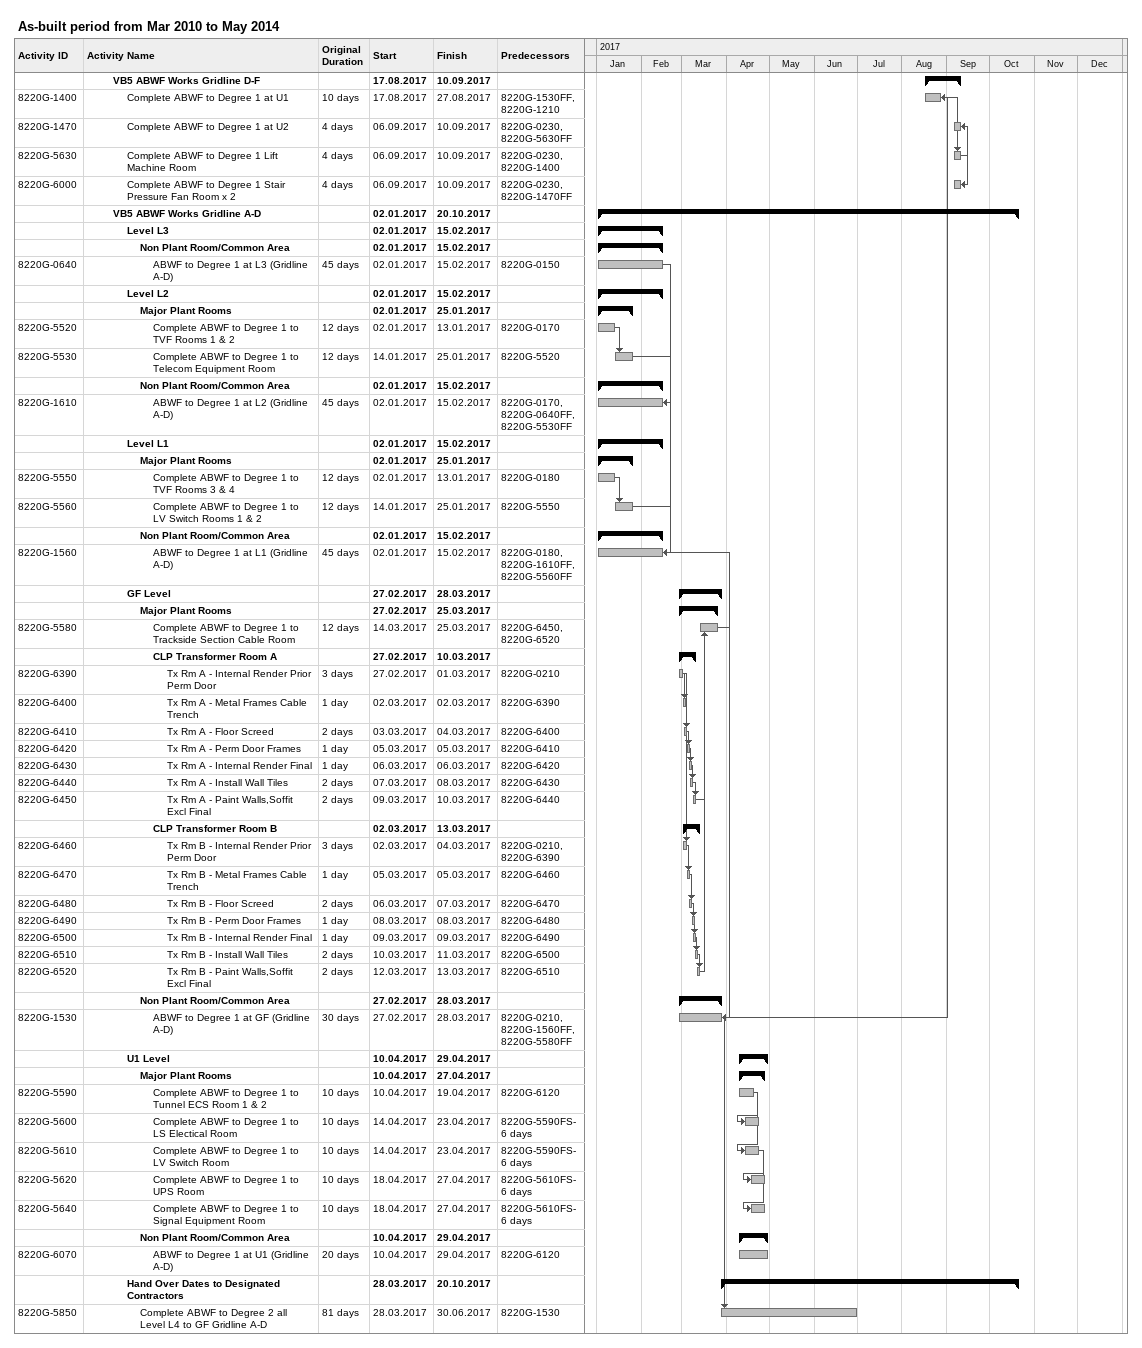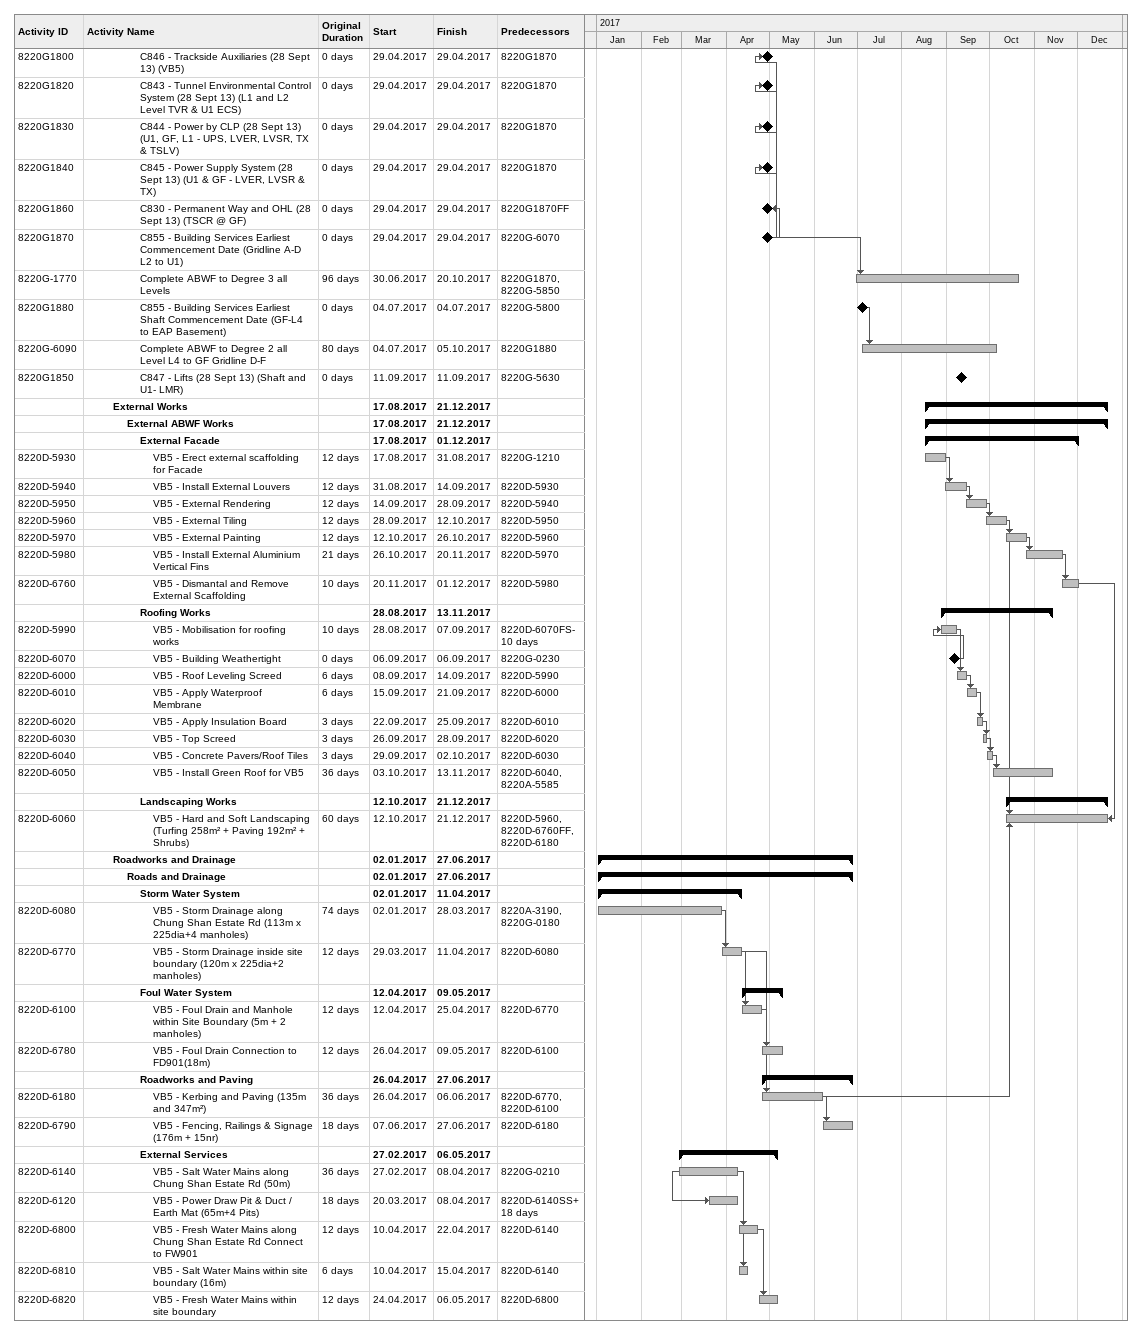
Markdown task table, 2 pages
As-built period from Mar 2010 to May 2014

| ID | Level | Task | Original duration | Start | Finish | Predecessors |
|---|---|---|---|---|---|---|
|  | 3 | **VB5 ABWF Works Gridline D-F** |  | 2017-08-17 | 2017-09-10 |  |
| 8220G-1400 | 4 | Complete ABWF to Degree 1 at U1 | 10d | 2017-08-17 | 2017-08-27 | 8220G-1530FF, 8220G-1210 |
| 8220G-1470 | 4 | Complete ABWF to Degree 1 at U2 | 4d | 2017-09-06 | 2017-09-10 | 8220G-0230, 8220G-5630FF |
| 8220G-5630 | 4 | Complete ABWF to Degree 1 Lift Machine Room | 4d | 2017-09-06 | 2017-09-10 | 8220G-0230, 8220G-1400 |
| 8220G-6000 | 4 | Complete ABWF to Degree 1 Stair Pressure Fan Room x 2 | 4d | 2017-09-06 | 2017-09-10 | 8220G-0230, 8220G-1470FF |
|  | 3 | **VB5 ABWF Works Gridline A-D** |  | 2017-01-02 | 2017-10-20 |  |
|  | 4 | **Level L3** |  | 2017-01-02 | 2017-02-15 |  |
|  | 5 | **Non Plant Room/Common Area** |  | 2017-01-02 | 2017-02-15 |  |
| 8220G-0640 | 6 | ABWF to Degree 1 at L3 (Gridline A-D) | 45d | 2017-01-02 | 2017-02-15 | 8220G-0150 |
|  | 4 | **Level L2** |  | 2017-01-02 | 2017-02-15 |  |
|  | 5 | **Major Plant Rooms** |  | 2017-01-02 | 2017-01-25 |  |
| 8220G-5520 | 6 | Complete ABWF to Degree 1 to TVF Rooms 1 & 2 | 12d | 2017-01-02 | 2017-01-13 | 8220G-0170 |
| 8220G-5530 | 6 | Complete ABWF to Degree 1 to Telecom Equipment Room | 12d | 2017-01-14 | 2017-01-25 | 8220G-5520 |
|  | 5 | **Non Plant Room/Common Area** |  | 2017-01-02 | 2017-02-15 |  |
| 8220G-1610 | 6 | ABWF to Degree 1 at L2 (Gridline A-D) | 45d | 2017-01-02 | 2017-02-15 | 8220G-0170, 8220G-0640FF, 8220G-5530FF |
|  | 4 | **Level L1** |  | 2017-01-02 | 2017-02-15 |  |
|  | 5 | **Major Plant Rooms** |  | 2017-01-02 | 2017-01-25 |  |
| 8220G-5550 | 6 | Complete ABWF to Degree 1 to TVF Rooms 3 & 4 | 12d | 2017-01-02 | 2017-01-13 | 8220G-0180 |
| 8220G-5560 | 6 | Complete ABWF to Degree 1 to LV Switch Rooms 1 & 2 | 12d | 2017-01-14 | 2017-01-25 | 8220G-5550 |
|  | 5 | **Non Plant Room/Common Area** |  | 2017-01-02 | 2017-02-15 |  |
| 8220G-1560 | 6 | ABWF to Degree 1 at L1 (Gridline A-D) | 45d | 2017-01-02 | 2017-02-15 | 8220G-0180, 8220G-1610FF, 8220G-5560FF |
|  | 4 | **GF Level** |  | 2017-02-27 | 2017-03-28 |  |
|  | 5 | **Major Plant Rooms** |  | 2017-02-27 | 2017-03-25 |  |
| 8220G-5580 | 6 | Complete ABWF to Degree 1 to Trackside Section Cable Room | 12d | 2017-03-14 | 2017-03-25 | 8220G-6450, 8220G-6520 |
|  | 6 | **CLP Transformer Room A** |  | 2017-02-27 | 2017-03-10 |  |
| 8220G-6390 | 7 | Tx Rm A - Internal Render Prior Perm Door | 3d | 2017-02-27 | 2017-03-01 | 8220G-0210 |
| 8220G-6400 | 7 | Tx Rm A - Metal Frames Cable Trench | 1d | 2017-03-02 | 2017-03-02 | 8220G-6390 |
| 8220G-6410 | 7 | Tx Rm A - Floor Screed | 2d | 2017-03-03 | 2017-03-04 | 8220G-6400 |
| 8220G-6420 | 7 | Tx Rm A - Perm Door Frames | 1d | 2017-03-05 | 2017-03-05 | 8220G-6410 |
| 8220G-6430 | 7 | Tx Rm A - Internal Render Final | 1d | 2017-03-06 | 2017-03-06 | 8220G-6420 |
| 8220G-6440 | 7 | Tx Rm A - Install Wall Tiles | 2d | 2017-03-07 | 2017-03-08 | 8220G-6430 |
| 8220G-6450 | 7 | Tx Rm A - Paint Walls,Soffit Excl Final | 2d | 2017-03-09 | 2017-03-10 | 8220G-6440 |
|  | 6 | **CLP Transformer Room B** |  | 2017-03-02 | 2017-03-13 |  |
| 8220G-6460 | 7 | Tx Rm B - Internal Render Prior Perm Door | 3d | 2017-03-02 | 2017-03-04 | 8220G-0210, 8220G-6390 |
| 8220G-6470 | 7 | Tx Rm B - Metal Frames Cable Trench | 1d | 2017-03-05 | 2017-03-05 | 8220G-6460 |
| 8220G-6480 | 7 | Tx Rm B - Floor Screed | 2d | 2017-03-06 | 2017-03-07 | 8220G-6470 |
| 8220G-6490 | 7 | Tx Rm B - Perm Door Frames | 1d | 2017-03-08 | 2017-03-08 | 8220G-6480 |
| 8220G-6500 | 7 | Tx Rm B - Internal Render Final | 1d | 2017-03-09 | 2017-03-09 | 8220G-6490 |
| 8220G-6510 | 7 | Tx Rm B - Install Wall Tiles | 2d | 2017-03-10 | 2017-03-11 | 8220G-6500 |
| 8220G-6520 | 7 | Tx Rm B - Paint Walls,Soffit Excl Final | 2d | 2017-03-12 | 2017-03-13 | 8220G-6510 |
|  | 5 | **Non Plant Room/Common Area** |  | 2017-02-27 | 2017-03-28 |  |
| 8220G-1530 | 6 | ABWF to Degree 1 at GF (Gridline A-D) | 30d | 2017-02-27 | 2017-03-28 | 8220G-0210, 8220G-1560FF, 8220G-5580FF |
|  | 4 | **U1 Level** |  | 2017-04-10 | 2017-04-29 |  |
|  | 5 | **Major Plant Rooms** |  | 2017-04-10 | 2017-04-27 |  |
| 8220G-5590 | 6 | Complete ABWF to Degree 1 to Tunnel ECS Room 1 & 2 | 10d | 2017-04-10 | 2017-04-19 | 8220G-6120 |
| 8220G-5600 | 6 | Complete ABWF to Degree 1 to LS Electical Room | 10d | 2017-04-14 | 2017-04-23 | 8220G-5590FS-6d |
| 8220G-5610 | 6 | Complete ABWF to Degree 1 to LV Switch Room | 10d | 2017-04-14 | 2017-04-23 | 8220G-5590FS-6d |
| 8220G-5620 | 6 | Complete ABWF to Degree 1 to UPS Room | 10d | 2017-04-18 | 2017-04-27 | 8220G-5610FS-6d |
| 8220G-5640 | 6 | Complete ABWF to Degree 1 to Signal Equipment Room | 10d | 2017-04-18 | 2017-04-27 | 8220G-5610FS-6d |
|  | 5 | **Non Plant Room/Common Area** |  | 2017-04-10 | 2017-04-29 |  |
| 8220G-6070 | 6 | ABWF to Degree 1 at U1 (Gridline A-D) | 20d | 2017-04-10 | 2017-04-29 | 8220G-6120 |
|  | 4 | **Hand Over Dates to Designated Contractors** |  | 2017-03-28 | 2017-10-20 |  |
| 8220G-5850 | 5 | Complete ABWF to Degree 2 all Level L4 to GF Gridline A-D | 81d | 2017-03-28 | 2017-06-30 | 8220G-1530 |
| 8220G1800 | 5 | C846 - Trackside Auxiliaries (28 Sept 13) (VB5) | 0d | 2017-04-29 | 2017-04-29 | 8220G1870 |
| 8220G1820 | 5 | C843 - Tunnel Environmental Control System (28 Sept 13) (L1 and L2 Level TVR & U1 ECS) | 0d | 2017-04-29 | 2017-04-29 | 8220G1870 |
| 8220G1830 | 5 | C844 - Power by CLP (28 Sept 13) (U1, GF, L1 - UPS, LVER, LVSR, TX & TSLV) | 0d | 2017-04-29 | 2017-04-29 | 8220G1870 |
| 8220G1840 | 5 | C845 - Power Supply System (28 Sept 13) (U1 & GF - LVER, LVSR & TX) | 0d | 2017-04-29 | 2017-04-29 | 8220G1870 |
| 8220G1860 | 5 | C830 - Permanent Way and OHL (28 Sept 13) (TSCR @ GF) | 0d | 2017-04-29 | 2017-04-29 | 8220G1870FF |
| 8220G1870 | 5 | C855 - Building Services Earliest Commencement Date (Gridline A-D L2 to U1) | 0d | 2017-04-29 | 2017-04-29 | 8220G-6070 |
| 8220G-1770 | 5 | Complete ABWF to Degree 3 all Levels | 96d | 2017-06-30 | 2017-10-20 | 8220G1870, 8220G-5850 |
| 8220G1880 | 5 | C855 - Building Services Earliest Shaft Commencement Date (GF-L4 to EAP Basement) | 0d | 2017-07-04 | 2017-07-04 | 8220G-5800 |
| 8220G-6090 | 5 | Complete ABWF to Degree 2 all Level L4 to GF Gridline D-F | 80d | 2017-07-04 | 2017-10-05 | 8220G1880 |
| 8220G1850 | 5 | C847 - Lifts (28 Sept 13) (Shaft and U1- LMR) | 0d | 2017-09-11 | 2017-09-11 | 8220G-5630 |
|  | 3 | **External Works** |  | 2017-08-17 | 2017-12-21 |  |
|  | 4 | **External ABWF Works** |  | 2017-08-17 | 2017-12-21 |  |
|  | 5 | **External Facade** |  | 2017-08-17 | 2017-12-01 |  |
| 8220D-5930 | 6 | VB5 - Erect external scaffolding for Facade | 12d | 2017-08-17 | 2017-08-31 | 8220G-1210 |
| 8220D-5940 | 6 | VB5 - Install External Louvers | 12d | 2017-08-31 | 2017-09-14 | 8220D-5930 |
| 8220D-5950 | 6 | VB5 - External Rendering | 12d | 2017-09-14 | 2017-09-28 | 8220D-5940 |
| 8220D-5960 | 6 | VB5 - External Tiling | 12d | 2017-09-28 | 2017-10-12 | 8220D-5950 |
| 8220D-5970 | 6 | VB5 - External Painting | 12d | 2017-10-12 | 2017-10-26 | 8220D-5960 |
| 8220D-5980 | 6 | VB5 - Install External Aluminium Vertical Fins | 21d | 2017-10-26 | 2017-11-20 | 8220D-5970 |
| 8220D-6760 | 6 | VB5 - Dismantal and Remove External Scaffolding | 10d | 2017-11-20 | 2017-12-01 | 8220D-5980 |
|  | 5 | **Roofing Works** |  | 2017-08-28 | 2017-11-13 |  |
| 8220D-5990 | 6 | VB5 - Mobilisation for roofing works | 10d | 2017-08-28 | 2017-09-07 | 8220D-6070FS-10d |
| 8220D-6070 | 6 | VB5 - Building Weathertight | 0d | 2017-09-06 | 2017-09-06 | 8220G-0230 |
| 8220D-6000 | 6 | VB5 - Roof Leveling Screed | 6d | 2017-09-08 | 2017-09-14 | 8220D-5990 |
| 8220D-6010 | 6 | VB5 - Apply Waterproof Membrane | 6d | 2017-09-15 | 2017-09-21 | 8220D-6000 |
| 8220D-6020 | 6 | VB5 - Apply Insulation Board | 3d | 2017-09-22 | 2017-09-25 | 8220D-6010 |
| 8220D-6030 | 6 | VB5 - Top Screed | 3d | 2017-09-26 | 2017-09-28 | 8220D-6020 |
| 8220D-6040 | 6 | VB5 - Concrete Pavers/Roof Tiles | 3d | 2017-09-29 | 2017-10-02 | 8220D-6030 |
| 8220D-6050 | 6 | VB5 - Install Green Roof for VB5 | 36d | 2017-10-03 | 2017-11-13 | 8220D-6040, 8220A-5585 |
|  | 5 | **Landscaping Works** |  | 2017-10-12 | 2017-12-21 |  |
| 8220D-6060 | 6 | VB5 - Hard and Soft Landscaping (Turfing 258m² + Paving 192m² + Shrubs) | 60d | 2017-10-12 | 2017-12-21 | 8220D-5960, 8220D-6760FF, 8220D-6180 |
|  | 3 | **Roadworks and Drainage** |  | 2017-01-02 | 2017-06-27 |  |
|  | 4 | **Roads and Drainage** |  | 2017-01-02 | 2017-06-27 |  |
|  | 5 | **Storm Water System** |  | 2017-01-02 | 2017-04-11 |  |
| 8220D-6080 | 6 | VB5 - Storm Drainage along Chung Shan Estate Rd (113m x 225dia+4 manholes) | 74d | 2017-01-02 | 2017-03-28 | 8220A-3190, 8220G-0180 |
| 8220D-6770 | 6 | VB5 - Storm Drainage inside site boundary (120m x 225dia+2 manholes) | 12d | 2017-03-29 | 2017-04-11 | 8220D-6080 |
|  | 5 | **Foul Water System** |  | 2017-04-12 | 2017-05-09 |  |
| 8220D-6100 | 6 | VB5 - Foul Drain and Manhole within Site Boundary (5m + 2 manholes) | 12d | 2017-04-12 | 2017-04-25 | 8220D-6770 |
| 8220D-6780 | 6 | VB5 - Foul Drain Connection to FD901(18m) | 12d | 2017-04-26 | 2017-05-09 | 8220D-6100 |
|  | 5 | **Roadworks and Paving** |  | 2017-04-26 | 2017-06-27 |  |
| 8220D-6180 | 6 | VB5 - Kerbing and Paving (135m and 347m²) | 36d | 2017-04-26 | 2017-06-06 | 8220D-6770, 8220D-6100 |
| 8220D-6790 | 6 | VB5 - Fencing, Railings & Signage (176m + 15nr) | 18d | 2017-06-07 | 2017-06-27 | 8220D-6180 |
|  | 5 | **External Services** |  | 2017-02-27 | 2017-05-06 |  |
| 8220D-6140 | 6 | VB5 - Salt Water Mains along Chung Shan Estate Rd (50m) | 36d | 2017-02-27 | 2017-04-08 | 8220G-0210 |
| 8220D-6120 | 6 | VB5 - Power Draw Pit & Duct / Earth Mat (65m+4 Pits) | 18d | 2017-03-20 | 2017-04-08 | 8220D-6140SS+18d |
| 8220D-6800 | 6 | VB5 - Fresh Water Mains along Chung Shan Estate Rd Connect to FW901 | 12d | 2017-04-10 | 2017-04-22 | 8220D-6140 |
| 8220D-6810 | 6 | VB5 - Salt Water Mains within site boundary (16m) | 6d | 2017-04-10 | 2017-04-15 | 8220D-6140 |
| 8220D-6820 | 6 | VB5 - Fresh Water Mains within site boundary | 12d | 2017-04-24 | 2017-05-06 | 8220D-6800 |
